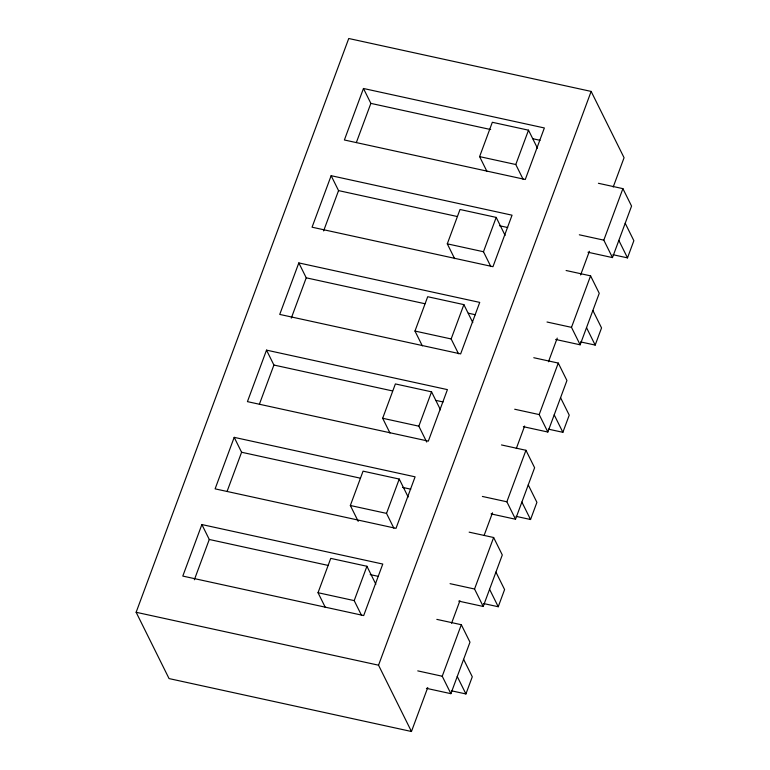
<?xml version="1.0" encoding="UTF-8"?>
<svg xmlns="http://www.w3.org/2000/svg" width="770" height="770" viewBox="0 0 770 770"><rect width="100%" height="100%" fill="white"/><g stroke="black" fill="none" stroke-linecap="round" stroke-linejoin="round"><path stroke-width="1.16" d="M427.754 687.533L411.459 731.5L169.053 678.582L136.136 612.275L348.743 38.5L591.148 91.418L624.066 157.725L613.199 187.033M201.884 524.562L182.798 576.076L363.7 615.557L382.777 564.054L201.884 524.562L209.276 539.472L194.348 579.781M234.196 437.35L215.109 488.854L396.011 528.345L415.097 476.832L234.196 437.35L241.597 452.25L227.073 491.443M266.516 350.129L247.43 401.632L428.332 441.123L447.418 389.62L266.516 350.129L273.908 365.038L259.394 404.221M298.827 262.917L279.741 314.42L460.643 353.911L479.729 302.398L298.827 262.917L306.229 277.816L291.291 318.125M331.148 175.695L312.062 227.198L492.964 266.69L512.05 215.186L331.148 175.695L338.55 190.604L323.612 230.913M363.459 88.483L344.382 139.986L525.275 179.477L544.361 127.964L363.459 88.483L370.861 103.382L356.337 142.575M325.373 607.511L318.029 592.707L330.744 558.375L366.924 566.268L375.856 584.247M358.214 521.357L350.34 505.495L363.065 471.153L399.245 479.056L408.167 497.025M390.005 433.077L382.661 418.274L395.385 383.932L431.556 391.834L440.488 409.813M422.326 345.865L414.972 331.052L427.697 296.719L463.877 304.622L472.799 322.592M454.637 258.643L447.293 243.84L460.017 209.498L496.198 217.4L505.12 235.379M486.958 171.431L479.604 156.618L492.328 122.286L528.509 130.178L537.431 148.158M361.553 615.413L354.2 600.61L366.924 566.268M393.874 528.191L386.521 513.388L399.245 479.056M426.715 442.038L418.842 426.176L431.556 391.834M458.506 353.757L451.153 338.954L463.877 304.622M490.817 266.545L483.473 251.742L496.198 217.4M523.138 179.323L515.784 164.52L528.509 130.178M411.459 731.5L378.542 665.193L591.148 91.418M451.557 623.286L459.911 600.735M484.137 535.352L492.492 512.81M516.295 448.554L524.649 426.012M548.461 361.756L557.23 338.088M580.619 274.957L589.397 251.28M426.416 688.332L450.893 693.674L442.23 676.233L461.317 624.72L436.831 619.378M458.728 601.12L483.214 606.462L474.551 589.012L493.637 537.508L469.151 532.157M491.048 513.898L515.525 519.24L506.862 501.79L525.949 450.286L501.472 444.945M523.359 426.686L547.845 432.028L539.183 414.578L558.269 363.074L533.783 357.723M555.68 339.464L580.157 344.806L571.494 327.356L590.58 275.853L566.104 270.511M587.991 252.242L612.477 257.594L603.815 240.144L622.901 188.64L598.415 183.289M450.893 693.674L469.979 642.17L461.317 624.72M483.214 606.462L502.29 554.958L493.637 537.508M515.525 519.24L534.611 467.736L525.949 450.286M547.845 432.028L566.932 380.515L558.269 363.074M580.157 344.806L599.243 293.303L590.58 275.853M612.477 257.594L631.564 206.081L622.901 188.64M451.355 690.777L465.917 693.953L472.28 676.791L463.617 659.341M483.675 603.565L498.238 606.741L504.591 589.57L495.938 572.12M515.996 516.343L530.549 519.519L536.911 502.358L528.249 484.908M548.307 429.131L562.87 432.307L569.232 415.136L560.57 397.686M580.628 341.909L595.181 345.085L601.543 327.924L592.881 310.474M612.939 254.697L627.502 257.873L633.864 240.702L625.202 223.252M370.861 103.382L490.683 129.543M532.965 138.773L540.02 140.304M479.604 156.618L515.784 164.52M579.329 234.802L603.815 240.144M338.55 190.604L457.188 216.495M499.48 225.735L507.7 227.525M447.293 243.84L483.473 251.742M547.018 322.014L571.494 327.356M306.229 277.816L424.876 303.717M468.333 313.207L475.379 314.747M414.972 331.052L451.153 338.954M514.697 409.236L539.183 414.578M273.908 365.038L392.556 390.939M436.022 400.419L443.068 401.959M382.661 418.274L418.842 426.176M482.386 496.448L506.862 501.79M241.597 452.25L360.235 478.151M402.527 487.381L410.747 489.181M350.34 505.495L386.521 513.388M450.065 583.67L474.551 589.012M209.276 539.472L327.924 565.372M370.206 574.603L378.436 576.393M318.029 592.707L354.2 600.61M417.754 670.882L442.23 676.233M136.136 612.275L378.542 665.193M618.839 240.423L627.502 257.873M586.519 327.635L595.181 345.085M554.207 414.857L562.87 432.307M521.887 502.079L530.549 519.519M489.576 589.291L498.238 606.741M457.255 676.512L465.917 693.953"/></g></svg>
